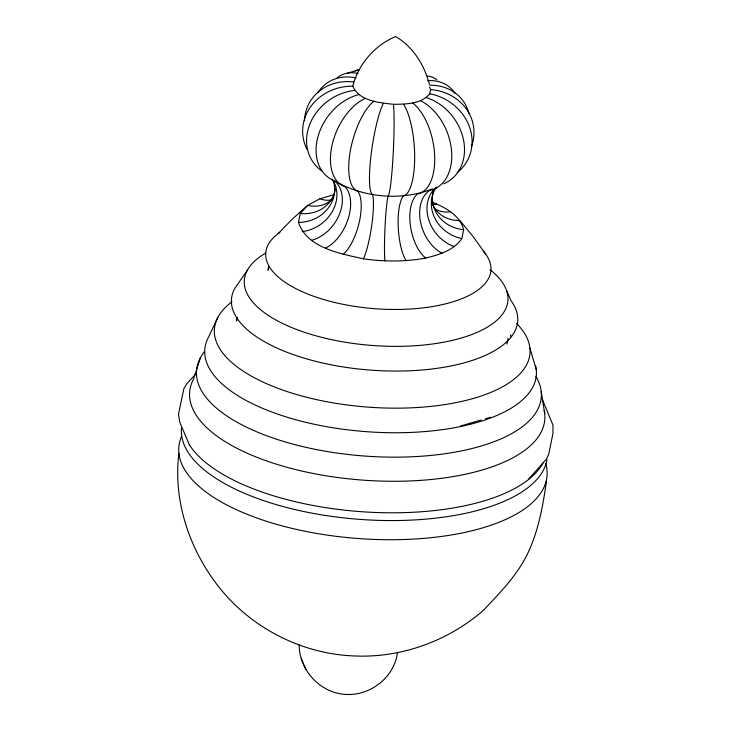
<?xml version="1.0" encoding="UTF-8"?>
<svg xmlns="http://www.w3.org/2000/svg" width="731" height="731" viewBox="0 0 731 731"><rect width="100%" height="100%" fill="white"/><g stroke="black" fill="none" stroke-linecap="round" stroke-linejoin="round"><path stroke-width="1.1" d="M178.912 453.403C172.379 504.71 192.509 558.246 226.72 596.258C259.002 631.758 305.284 653.825 353.265 655.908L354.69 655.972C401.557 658.055 448.642 640.822 483.821 609.974C500.406 592.274 517.776 574.721 528.175 552.453C538.729 529.938 542.978 505.212 546.541 480.797M268.615 266.76L268.094 270.269L268.533 268.131M237.191 317.345L236.533 321.019L237.182 317.857M432.578 202.423C445.453 207.531 459.89 215.243 463.655 229.662L461.828 238.58C453.595 250.541 439.029 254.699 425.67 258.098C405.102 261.881 384.058 261.698 363.38 258.829C340.335 253.547 307.139 248.12 298.458 222.407L300.286 213.489L307.605 205.429L319.94 198.768L334.378 194.574M307.102 149.517A48.548 43.97 -6.3 0 1 352.799 86.157C358.245 64.365 374.82 45.139 395.635 36.55C413.152 46.729 424.409 65.114 429.435 84.385M352.799 86.157C359.241 101.225 379.252 102.632 393.488 104.314C405.869 104.14 421.175 104.241 429.718 93.778L430.577 89.575L429.499 86.989M397.5 652.363C394.639 676.705 370.964 695.647 346.732 694.45C320.973 693.792 299.034 670.455 299.18 644.806M508.118 338.334L506.939 344.054M200.413 357.742L193.651 378.868A178.108 74.425 4.4 0 0 355.86 479.554A178.108 74.425 4.4 0 0 544.22 410.539M217.975 317.153L208.536 337.146A166.275 69.482 4.4 0 0 361.361 431.272A166.275 69.482 4.4 0 0 535.54 365.537M247.288 270.351L234.697 288.535A143.532 59.979 4.4 0 0 381.216 370.745A143.532 59.979 4.4 0 0 511.015 300.679L506.702 290.938M195.689 374.025L186.789 383.821L183.883 388.563L178.483 414.249L179.881 422.555L189.676 445.49M528.659 479.052L546.651 458.867L548.817 453.741L552.947 433.538L552.974 425.104L542.32 399.446M278.237 233.545L292.437 218.944L307.605 205.429A35.563 29.158 53.2 0 0 333.263 198.101M432.496 188.836C401.483 201.153 363.8 197.772 334.953 181.078A48.548 36.349 -54.3 0 1 317.976 136.624A48.548 36.349 -54.3 0 1 358.912 94.61M347.527 73.118L359.35 69.683A48.548 24.982 78.4 0 0 355.165 70.98M460.557 425.999L481.144 420.014M485.475 418.753L490.894 417.173M485.676 254.086L473.341 236.853L459.845 220.506A35.563 30.455 -35.9 0 1 432.195 203.611M303.904 664.662L305.905 669.459M301.236 658.311L303.374 663.456M529.911 348.038L536.262 369.603M510.512 334.835L510.978 336.625M541.196 391.487L544.705 413.627M325.359 248.165A35.563 20.98 -66 0 0 348.13 218.907A35.563 20.98 -66 0 0 345.023 186.725A48.548 28.646 -66 0 1 332.194 144.601A48.548 28.646 -66 0 1 365.463 98.292M343.077 254.47A35.563 13.907 -74.3 0 0 359.113 222.818A35.563 13.907 -74.3 0 0 357.843 191.284A48.548 18.988 -74.3 0 1 350.286 151.043A48.548 18.988 -74.3 0 1 373.806 101.253M337.055 77.769A48.548 33.544 68.3 0 1 358.007 73.484M420.462 100.704A48.548 33.544 68.3 0 1 451.466 149.846A48.548 33.544 68.3 0 1 429.526 190.444A35.563 24.562 68.3 0 0 420.553 222.096A35.563 24.562 68.3 0 0 442.173 253.301M412.695 102.961A48.548 24.982 78.4 0 1 434.616 154.744A48.548 24.982 78.4 0 1 417.593 193.907A35.563 18.302 78.4 0 0 410.329 225.066A35.563 18.302 78.4 0 0 425.67 258.098M363.38 258.829A35.563 5.885 -81.2 0 0 371.704 225.523A35.563 5.885 -81.2 0 0 372.527 194.446A48.548 8.041 -81.2 0 1 371.01 155.493A48.548 8.041 -81.2 0 1 383.364 103.309M331.847 199.801A35.563 24.562 68.3 0 1 319.94 198.768M403.494 104.195A48.548 14.721 86 0 1 414.669 157.412A48.548 14.721 86 0 1 403.457 195.798A35.563 10.782 86 0 0 398.212 226.692A35.563 10.782 86 0 0 406.134 260.711M332.185 179.159A35.563 30.455 -35.9 0 1 332.285 211.57A35.563 30.455 -35.9 0 1 302.269 231.572M334.953 181.078A35.563 26.627 -54.3 0 1 339.495 214.064A35.563 26.627 -54.3 0 1 311.443 240.353M322.033 171.155A48.548 41.576 -35.9 0 1 309.926 123.978A48.548 41.576 -35.9 0 1 354.59 90.47M333.272 180.557A35.563 32.21 -6.3 0 1 298.458 222.407M304.535 120.67A48.548 43.367 28.3 0 1 353.658 81.963M335.401 188.635A35.563 31.762 28.3 0 1 300.286 213.489M454.499 246.639A35.563 29.158 53.2 0 1 428.759 219.894A35.563 29.158 53.2 0 1 435.758 187.684M426.264 97.57A48.548 39.812 53.2 0 1 463.527 139.932A48.548 39.812 53.2 0 1 443.68 183.865M461.828 238.58A35.563 31.762 28.3 0 1 436.453 187.054M429.718 93.778A48.548 43.367 28.3 0 1 469.64 127.331A48.548 43.367 28.3 0 1 457.131 172.699M463.655 229.662A35.563 32.21 -6.3 0 1 433.072 192.025M430.577 89.575A48.548 43.97 -6.3 0 1 471.367 146.821M384.89 260.958A35.563 2.531 -87.5 0 1 385.036 226.848A35.563 2.531 -87.5 0 1 388.088 195.981A48.548 3.463 -87.5 0 0 392.976 157.668A48.548 3.463 -87.5 0 0 393.488 104.314M429.892 85.235A48.548 41.576 -35.9 0 1 468.882 113.332M450.671 211.716A35.563 26.627 -54.3 0 1 435.036 208.865M427.763 80.721A48.548 36.349 -54.3 0 1 455.057 93.385M436.745 203.903A35.563 20.98 -66 0 1 433.127 204.726M317.839 92.773A48.548 39.812 53.2 0 1 356.061 77.925M427.041 76.042A48.548 28.646 -66 0 1 436.763 79.697M490.108 269.757A132.183 55.236 4.4 0 1 459.105 338.654A132.183 55.236 4.4 0 1 287.594 325.788A132.183 55.236 4.4 0 1 265.938 252.944M483.228 251.025A112.939 47.195 4.4 0 1 370.754 308.345A112.939 47.195 4.4 0 1 279.863 232.376M542.959 463.061A182.668 76.335 4.4 0 1 369.849 512.221A182.668 76.335 4.4 0 1 189.283 444.622M535.878 376.355A172.9 72.25 4.4 0 1 364.294 456.016A172.9 72.25 4.4 0 1 204.488 351.611M545.728 463.463A184.669 77.166 4.4 0 1 358.574 538.546A184.669 77.166 4.4 0 1 181.434 436.727M546.925 459.799A183.444 76.654 4.4 0 1 354.261 518.937A183.444 76.654 4.4 0 1 181.516 428.128M516.662 323.541A158.261 66.128 4.4 0 1 367.309 407.066A158.261 66.128 4.4 0 1 231.965 301.766"/></g></svg>
